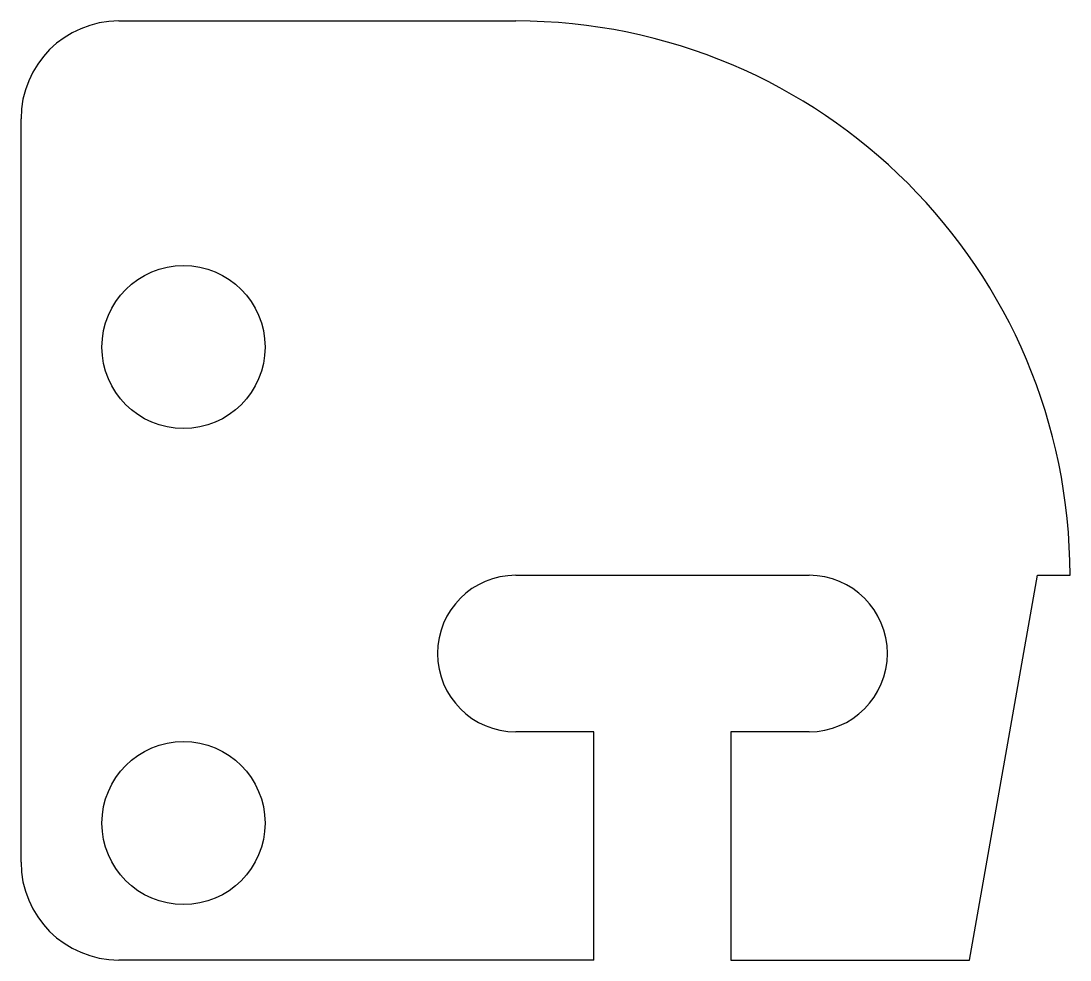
# Model space of a CAD drawing. Header units: millimetres. Extents: x -76 to 85, y -59 to 85.
import ezdxf

# ---------------------------------------------------------------- set-up
doc = ezdxf.new("R2010")
doc.units = ezdxf.units.MM

msp = doc.modelspace()

# ---------------------------------------------------------------- linework, layer by layer
at = {"color": 7, "linetype": 'Continuous', "lineweight": 25}
for p, q in [((-60.87, 85), (0, 85)), ((-75.87, -44), (-75.87, 70)), ((0, 0), (45, 0)), ((69.6, -59), (80, 0)), ((80, 0), (85, 0)), ((12, -24), (0, -24)), ((12, -59), (12, -24)), ((33, -24), (33, -59)), ((45, -24), (33, -24)), ((12, -59), (-60.87, -59)), ((33, -59), (69.6, -59))]:
    msp.add_line(p, q, dxfattribs=at)
for centre in [(-50.95, 35), (-50.95, -38)]:
    msp.add_circle(centre, 12.5, dxfattribs=at)
for centre, radius, start, end in [((-60.87, 70), 15, 90, 180), ((0, 0), 85, 0, 90), ((0, -12), 12, 90, 270), ((45, -12), 12, 270, 90), ((-60.87, -44), 15, 180, 270)]:
    msp.add_arc(centre, radius, start, end, dxfattribs=at)

doc.saveas('drawing.dxf')
